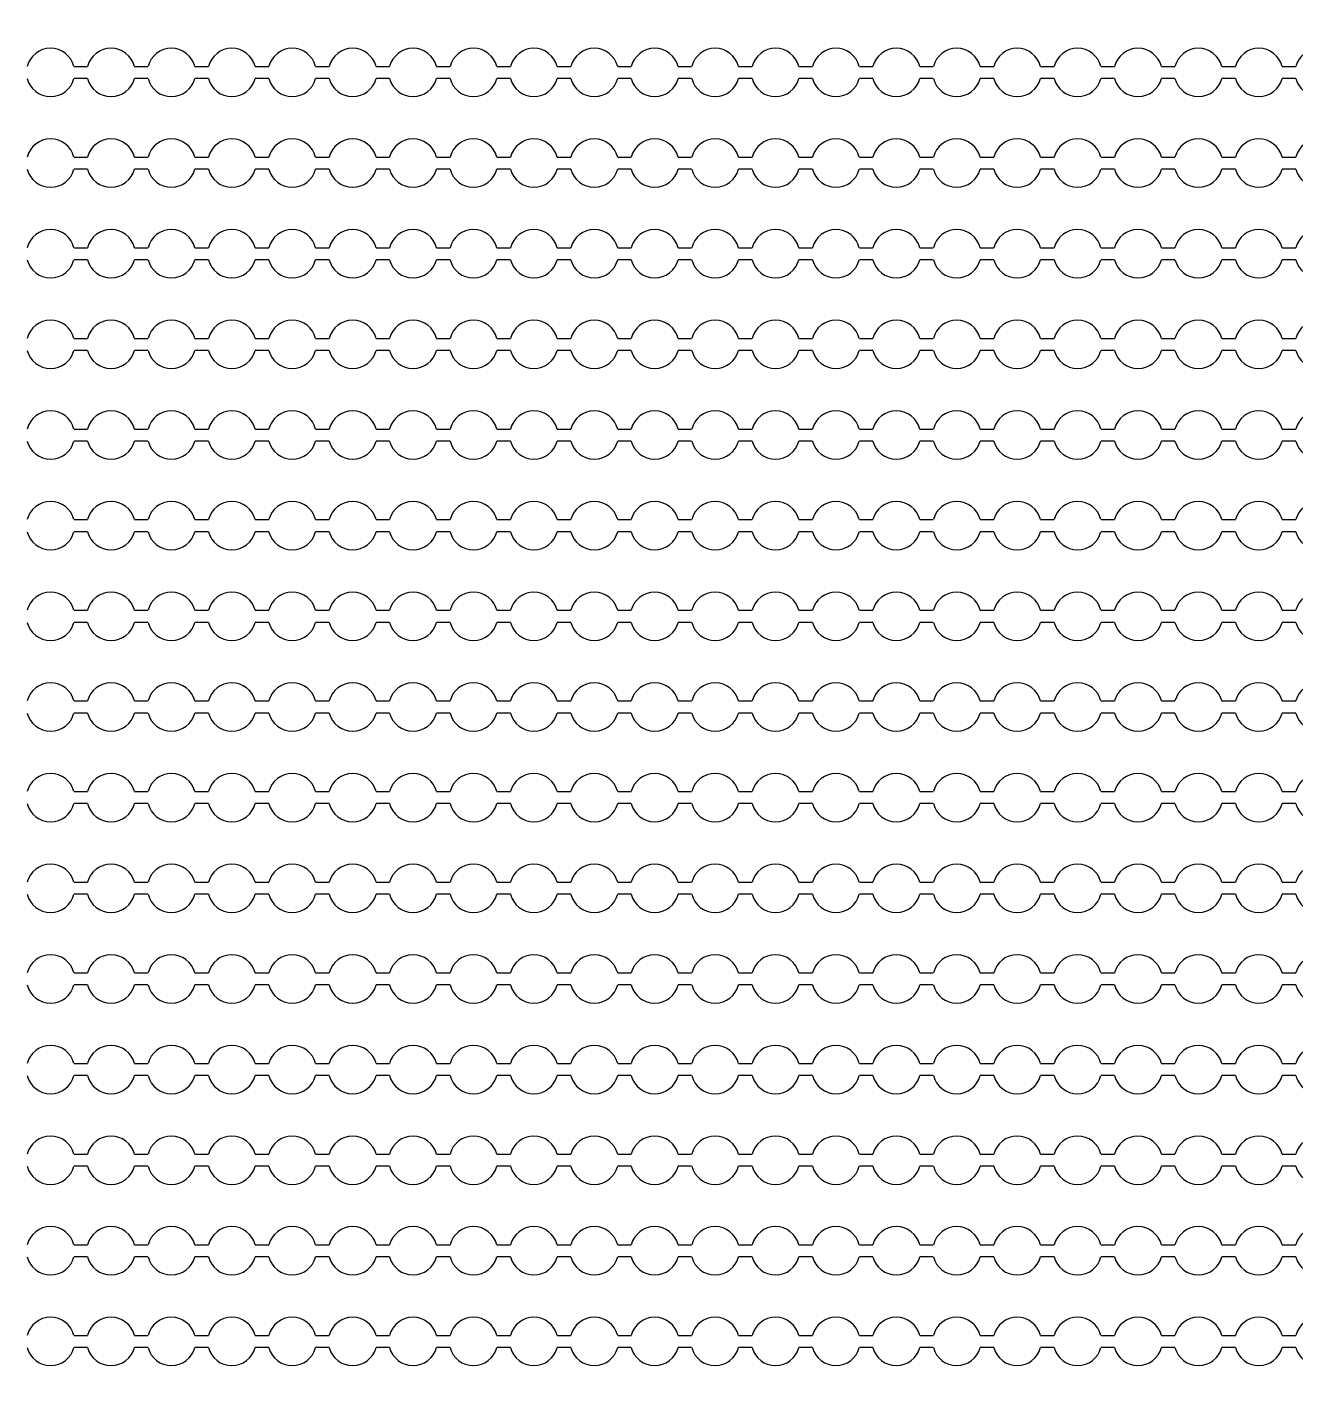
# Model space of a CAD drawing. Extents: x 4056 to 105656, y 4120 to 105720.
# Drawn here: x 30075 to 31125, y 30015 to 31140 of the extents above; entities that cross this region are included whole.
import ezdxf

# ---------------------------------------------------------------- set-up
doc = ezdxf.new("R2010")
doc.units = 13
doc.header["$MEASUREMENT"] = 0
doc.layers.add('Main Layer', color=7, linetype='Continuous', lineweight=0)

msp = doc.modelspace()

# ---------------------------------------------------------------- linework, layer by layer
for p, q in [((30113.9, 31108), (30125.1, 31108)), ((30163.9, 31108), (30175.1, 31108)), ((30213.9, 31108), (30225.1, 31108)), ((30263.9, 31108), (30275.1, 31108)), ((30313.9, 31108), (30325.1, 31108)), ((30363.9, 31108), (30375.1, 31108)), ((30413.9, 31108), (30425.1, 31108)), ((30463.9, 31108), (30475.1, 31108)), ((30513.9, 31108), (30525.1, 31108)), ((30563.9, 31108), (30575.1, 31108)), ((30613.9, 31108), (30625.1, 31108)), ((30663.9, 31108), (30675.1, 31108)), ((30713.9, 31108), (30725.1, 31108)), ((30763.9, 31108), (30775.1, 31108)), ((30813.9, 31108), (30825.1, 31108)), ((30863.9, 31108), (30875.1, 31108)), ((30913.9, 31108), (30925.1, 31108)), ((30963.9, 31108), (30975.1, 31108)), ((31013.9, 31108), (31025.1, 31108)), ((31063.9, 31108), (31075.1, 31108)), ((31113.9, 31108), (31125.1, 31108)), ((30125.1, 31098), (30113.9, 31098)), ((30175.1, 31098), (30163.9, 31098)), ((30225.1, 31098), (30213.9, 31098)), ((30275.1, 31098), (30263.9, 31098)), ((30325.1, 31098), (30313.9, 31098)), ((30375.1, 31098), (30363.9, 31098)), ((30425.1, 31098), (30413.9, 31098)), ((30475.1, 31098), (30463.9, 31098)), ((30525.1, 31098), (30513.9, 31098)), ((30575.1, 31098), (30563.9, 31098)), ((30625.1, 31098), (30613.9, 31098)), ((30675.1, 31098), (30663.9, 31098)), ((30725.1, 31098), (30713.9, 31098)), ((30775.1, 31098), (30763.9, 31098)), ((30825.1, 31098), (30813.9, 31098)), ((30875.1, 31098), (30863.9, 31098)), ((30925.1, 31098), (30913.9, 31098)), ((30975.1, 31098), (30963.9, 31098)), ((31025.1, 31098), (31013.9, 31098)), ((31075.1, 31098), (31063.9, 31098)), ((31125.1, 31098), (31113.9, 31098)), ((30113.9, 31033), (30125.1, 31033)), ((30163.9, 31033), (30175.1, 31033)), ((30213.9, 31033), (30225.1, 31033)), ((30263.9, 31033), (30275.1, 31033)), ((30313.9, 31033), (30325.1, 31033)), ((30363.9, 31033), (30375.1, 31033)), ((30413.9, 31033), (30425.1, 31033)), ((30463.9, 31033), (30475.1, 31033)), ((30513.9, 31033), (30525.1, 31033)), ((30563.9, 31033), (30575.1, 31033)), ((30613.9, 31033), (30625.1, 31033)), ((30663.9, 31033), (30675.1, 31033)), ((30713.9, 31033), (30725.1, 31033)), ((30763.9, 31033), (30775.1, 31033)), ((30813.9, 31033), (30825.1, 31033)), ((30863.9, 31033), (30875.1, 31033)), ((30913.9, 31033), (30925.1, 31033)), ((30963.9, 31033), (30975.1, 31033)), ((31013.9, 31033), (31025.1, 31033)), ((31063.9, 31033), (31075.1, 31033)), ((31113.9, 31033), (31125.1, 31033)), ((30125.1, 31023), (30113.9, 31023)), ((30175.1, 31023), (30163.9, 31023)), ((30225.1, 31023), (30213.9, 31023)), ((30275.1, 31023), (30263.9, 31023)), ((30325.1, 31023), (30313.9, 31023)), ((30375.1, 31023), (30363.9, 31023)), ((30425.1, 31023), (30413.9, 31023)), ((30475.1, 31023), (30463.9, 31023)), ((30525.1, 31023), (30513.9, 31023)), ((30575.1, 31023), (30563.9, 31023)), ((30625.1, 31023), (30613.9, 31023)), ((30675.1, 31023), (30663.9, 31023)), ((30725.1, 31023), (30713.9, 31023)), ((30775.1, 31023), (30763.9, 31023)), ((30825.1, 31023), (30813.9, 31023)), ((30875.1, 31023), (30863.9, 31023)), ((30925.1, 31023), (30913.9, 31023)), ((30975.1, 31023), (30963.9, 31023)), ((31025.1, 31023), (31013.9, 31023)), ((31075.1, 31023), (31063.9, 31023)), ((31125.1, 31023), (31113.9, 31023)), ((30113.9, 30958), (30125.1, 30958)), ((30163.9, 30958), (30175.1, 30958)), ((30213.9, 30958), (30225.1, 30958)), ((30263.9, 30958), (30275.1, 30958)), ((30313.9, 30958), (30325.1, 30958)), ((30363.9, 30958), (30375.1, 30958)), ((30413.9, 30958), (30425.1, 30958)), ((30463.9, 30958), (30475.1, 30958)), ((30513.9, 30958), (30525.1, 30958)), ((30563.9, 30958), (30575.1, 30958)), ((30613.9, 30958), (30625.1, 30958)), ((30663.9, 30958), (30675.1, 30958)), ((30713.9, 30958), (30725.1, 30958)), ((30763.9, 30958), (30775.1, 30958)), ((30813.9, 30958), (30825.1, 30958)), ((30863.9, 30958), (30875.1, 30958)), ((30913.9, 30958), (30925.1, 30958)), ((30963.9, 30958), (30975.1, 30958)), ((31013.9, 30958), (31025.1, 30958)), ((31063.9, 30958), (31075.1, 30958)), ((31113.9, 30958), (31125.1, 30958)), ((30125.1, 30948), (30113.9, 30948)), ((30175.1, 30948), (30163.9, 30948)), ((30225.1, 30948), (30213.9, 30948)), ((30275.1, 30948), (30263.9, 30948)), ((30325.1, 30948), (30313.9, 30948)), ((30375.1, 30948), (30363.9, 30948)), ((30425.1, 30948), (30413.9, 30948)), ((30475.1, 30948), (30463.9, 30948)), ((30525.1, 30948), (30513.9, 30948)), ((30575.1, 30948), (30563.9, 30948)), ((30625.1, 30948), (30613.9, 30948)), ((30675.1, 30948), (30663.9, 30948)), ((30725.1, 30948), (30713.9, 30948)), ((30775.1, 30948), (30763.9, 30948)), ((30825.1, 30948), (30813.9, 30948)), ((30875.1, 30948), (30863.9, 30948)), ((30925.1, 30948), (30913.9, 30948)), ((30975.1, 30948), (30963.9, 30948)), ((31025.1, 30948), (31013.9, 30948)), ((31075.1, 30948), (31063.9, 30948)), ((31125.1, 30948), (31113.9, 30948)), ((30113.9, 30883), (30125.1, 30883)), ((30163.9, 30883), (30175.1, 30883)), ((30213.9, 30883), (30225.1, 30883)), ((30263.9, 30883), (30275.1, 30883)), ((30313.9, 30883), (30325.1, 30883)), ((30363.9, 30883), (30375.1, 30883)), ((30413.9, 30883), (30425.1, 30883)), ((30463.9, 30883), (30475.1, 30883)), ((30513.9, 30883), (30525.1, 30883)), ((30563.9, 30883), (30575.1, 30883)), ((30613.9, 30883), (30625.1, 30883)), ((30663.9, 30883), (30675.1, 30883)), ((30713.9, 30883), (30725.1, 30883)), ((30763.9, 30883), (30775.1, 30883)), ((30813.9, 30883), (30825.1, 30883)), ((30863.9, 30883), (30875.1, 30883)), ((30913.9, 30883), (30925.1, 30883)), ((30963.9, 30883), (30975.1, 30883)), ((31013.9, 30883), (31025.1, 30883)), ((31063.9, 30883), (31075.1, 30883)), ((31113.9, 30883), (31125.1, 30883)), ((30125.1, 30873), (30113.9, 30873)), ((30175.1, 30873), (30163.9, 30873)), ((30225.1, 30873), (30213.9, 30873)), ((30275.1, 30873), (30263.9, 30873)), ((30325.1, 30873), (30313.9, 30873)), ((30375.1, 30873), (30363.9, 30873)), ((30425.1, 30873), (30413.9, 30873)), ((30475.1, 30873), (30463.9, 30873)), ((30525.1, 30873), (30513.9, 30873)), ((30575.1, 30873), (30563.9, 30873)), ((30625.1, 30873), (30613.9, 30873)), ((30675.1, 30873), (30663.9, 30873)), ((30725.1, 30873), (30713.9, 30873)), ((30775.1, 30873), (30763.9, 30873)), ((30825.1, 30873), (30813.9, 30873)), ((30875.1, 30873), (30863.9, 30873)), ((30925.1, 30873), (30913.9, 30873)), ((30975.1, 30873), (30963.9, 30873)), ((31025.1, 30873), (31013.9, 30873)), ((31075.1, 30873), (31063.9, 30873)), ((31125.1, 30873), (31113.9, 30873)), ((30113.9, 30808), (30125.1, 30808)), ((30163.9, 30808), (30175.1, 30808)), ((30213.9, 30808), (30225.1, 30808)), ((30263.9, 30808), (30275.1, 30808)), ((30313.9, 30808), (30325.1, 30808)), ((30363.9, 30808), (30375.1, 30808)), ((30413.9, 30808), (30425.1, 30808)), ((30463.9, 30808), (30475.1, 30808)), ((30513.9, 30808), (30525.1, 30808)), ((30563.9, 30808), (30575.1, 30808)), ((30613.9, 30808), (30625.1, 30808)), ((30663.9, 30808), (30675.1, 30808)), ((30713.9, 30808), (30725.1, 30808)), ((30763.9, 30808), (30775.1, 30808)), ((30813.9, 30808), (30825.1, 30808)), ((30863.9, 30808), (30875.1, 30808)), ((30913.9, 30808), (30925.1, 30808)), ((30963.9, 30808), (30975.1, 30808)), ((31013.9, 30808), (31025.1, 30808)), ((31063.9, 30808), (31075.1, 30808)), ((31113.9, 30808), (31125.1, 30808)), ((30125.1, 30798), (30113.9, 30798)), ((30175.1, 30798), (30163.9, 30798)), ((30225.1, 30798), (30213.9, 30798)), ((30275.1, 30798), (30263.9, 30798)), ((30325.1, 30798), (30313.9, 30798)), ((30375.1, 30798), (30363.9, 30798)), ((30425.1, 30798), (30413.9, 30798)), ((30475.1, 30798), (30463.9, 30798)), ((30525.1, 30798), (30513.9, 30798)), ((30575.1, 30798), (30563.9, 30798)), ((30625.1, 30798), (30613.9, 30798)), ((30675.1, 30798), (30663.9, 30798)), ((30725.1, 30798), (30713.9, 30798)), ((30775.1, 30798), (30763.9, 30798)), ((30825.1, 30798), (30813.9, 30798)), ((30875.1, 30798), (30863.9, 30798)), ((30925.1, 30798), (30913.9, 30798)), ((30975.1, 30798), (30963.9, 30798)), ((31025.1, 30798), (31013.9, 30798)), ((31075.1, 30798), (31063.9, 30798)), ((31125.1, 30798), (31113.9, 30798)), ((30113.9, 30733), (30125.1, 30733)), ((30163.9, 30733), (30175.1, 30733)), ((30213.9, 30733), (30225.1, 30733)), ((30263.9, 30733), (30275.1, 30733)), ((30313.9, 30733), (30325.1, 30733)), ((30363.9, 30733), (30375.1, 30733)), ((30413.9, 30733), (30425.1, 30733)), ((30463.9, 30733), (30475.1, 30733)), ((30513.9, 30733), (30525.1, 30733)), ((30563.9, 30733), (30575.1, 30733)), ((30613.9, 30733), (30625.1, 30733)), ((30663.9, 30733), (30675.1, 30733)), ((30713.9, 30733), (30725.1, 30733)), ((30763.9, 30733), (30775.1, 30733)), ((30813.9, 30733), (30825.1, 30733)), ((30863.9, 30733), (30875.1, 30733)), ((30913.9, 30733), (30925.1, 30733)), ((30963.9, 30733), (30975.1, 30733)), ((31013.9, 30733), (31025.1, 30733)), ((31063.9, 30733), (31075.1, 30733)), ((31113.9, 30733), (31125.1, 30733)), ((30125.1, 30723), (30113.9, 30723)), ((30175.1, 30723), (30163.9, 30723)), ((30225.1, 30723), (30213.9, 30723)), ((30275.1, 30723), (30263.9, 30723)), ((30325.1, 30723), (30313.9, 30723)), ((30375.1, 30723), (30363.9, 30723)), ((30425.1, 30723), (30413.9, 30723)), ((30475.1, 30723), (30463.9, 30723)), ((30525.1, 30723), (30513.9, 30723)), ((30575.1, 30723), (30563.9, 30723)), ((30625.1, 30723), (30613.9, 30723)), ((30675.1, 30723), (30663.9, 30723)), ((30725.1, 30723), (30713.9, 30723)), ((30775.1, 30723), (30763.9, 30723)), ((30825.1, 30723), (30813.9, 30723)), ((30875.1, 30723), (30863.9, 30723)), ((30925.1, 30723), (30913.9, 30723)), ((30975.1, 30723), (30963.9, 30723)), ((31025.1, 30723), (31013.9, 30723)), ((31075.1, 30723), (31063.9, 30723)), ((31125.1, 30723), (31113.9, 30723)), ((30113.9, 30658), (30125.1, 30658)), ((30163.9, 30658), (30175.1, 30658)), ((30213.9, 30658), (30225.1, 30658)), ((30263.9, 30658), (30275.1, 30658)), ((30313.9, 30658), (30325.1, 30658)), ((30363.9, 30658), (30375.1, 30658)), ((30413.9, 30658), (30425.1, 30658)), ((30463.9, 30658), (30475.1, 30658)), ((30513.9, 30658), (30525.1, 30658)), ((30563.9, 30658), (30575.1, 30658)), ((30613.9, 30658), (30625.1, 30658)), ((30663.9, 30658), (30675.1, 30658)), ((30713.9, 30658), (30725.1, 30658)), ((30763.9, 30658), (30775.1, 30658)), ((30813.9, 30658), (30825.1, 30658)), ((30863.9, 30658), (30875.1, 30658)), ((30913.9, 30658), (30925.1, 30658)), ((30963.9, 30658), (30975.1, 30658)), ((31013.9, 30658), (31025.1, 30658)), ((31063.9, 30658), (31075.1, 30658)), ((31113.9, 30658), (31125.1, 30658)), ((30125.1, 30648), (30113.9, 30648)), ((30175.1, 30648), (30163.9, 30648)), ((30225.1, 30648), (30213.9, 30648)), ((30275.1, 30648), (30263.9, 30648)), ((30325.1, 30648), (30313.9, 30648)), ((30375.1, 30648), (30363.9, 30648)), ((30425.1, 30648), (30413.9, 30648)), ((30475.1, 30648), (30463.9, 30648)), ((30525.1, 30648), (30513.9, 30648)), ((30575.1, 30648), (30563.9, 30648)), ((30625.1, 30648), (30613.9, 30648)), ((30675.1, 30648), (30663.9, 30648)), ((30725.1, 30648), (30713.9, 30648)), ((30775.1, 30648), (30763.9, 30648)), ((30825.1, 30648), (30813.9, 30648)), ((30875.1, 30648), (30863.9, 30648)), ((30925.1, 30648), (30913.9, 30648)), ((30975.1, 30648), (30963.9, 30648)), ((31025.1, 30648), (31013.9, 30648)), ((31075.1, 30648), (31063.9, 30648)), ((31125.1, 30648), (31113.9, 30648)), ((30113.9, 30583), (30125.1, 30583)), ((30163.9, 30583), (30175.1, 30583)), ((30213.9, 30583), (30225.1, 30583)), ((30263.9, 30583), (30275.1, 30583)), ((30313.9, 30583), (30325.1, 30583)), ((30363.9, 30583), (30375.1, 30583)), ((30413.9, 30583), (30425.1, 30583)), ((30463.9, 30583), (30475.1, 30583)), ((30513.9, 30583), (30525.1, 30583)), ((30563.9, 30583), (30575.1, 30583)), ((30613.9, 30583), (30625.1, 30583)), ((30663.9, 30583), (30675.1, 30583)), ((30713.9, 30583), (30725.1, 30583)), ((30763.9, 30583), (30775.1, 30583)), ((30813.9, 30583), (30825.1, 30583)), ((30863.9, 30583), (30875.1, 30583)), ((30913.9, 30583), (30925.1, 30583)), ((30963.9, 30583), (30975.1, 30583)), ((31013.9, 30583), (31025.1, 30583)), ((31063.9, 30583), (31075.1, 30583)), ((31113.9, 30583), (31125.1, 30583)), ((30125.1, 30573), (30113.9, 30573)), ((30175.1, 30573), (30163.9, 30573)), ((30225.1, 30573), (30213.9, 30573)), ((30275.1, 30573), (30263.9, 30573)), ((30325.1, 30573), (30313.9, 30573)), ((30375.1, 30573), (30363.9, 30573)), ((30425.1, 30573), (30413.9, 30573)), ((30475.1, 30573), (30463.9, 30573)), ((30525.1, 30573), (30513.9, 30573)), ((30575.1, 30573), (30563.9, 30573)), ((30625.1, 30573), (30613.9, 30573)), ((30675.1, 30573), (30663.9, 30573)), ((30725.1, 30573), (30713.9, 30573)), ((30775.1, 30573), (30763.9, 30573)), ((30825.1, 30573), (30813.9, 30573)), ((30875.1, 30573), (30863.9, 30573)), ((30925.1, 30573), (30913.9, 30573)), ((30975.1, 30573), (30963.9, 30573)), ((31025.1, 30573), (31013.9, 30573)), ((31075.1, 30573), (31063.9, 30573)), ((31125.1, 30573), (31113.9, 30573)), ((30113.9, 30508), (30125.1, 30508)), ((30163.9, 30508), (30175.1, 30508)), ((30213.9, 30508), (30225.1, 30508)), ((30263.9, 30508), (30275.1, 30508)), ((30313.9, 30508), (30325.1, 30508)), ((30363.9, 30508), (30375.1, 30508)), ((30413.9, 30508), (30425.1, 30508)), ((30463.9, 30508), (30475.1, 30508)), ((30513.9, 30508), (30525.1, 30508)), ((30563.9, 30508), (30575.1, 30508)), ((30613.9, 30508), (30625.1, 30508)), ((30663.9, 30508), (30675.1, 30508)), ((30713.9, 30508), (30725.1, 30508)), ((30763.9, 30508), (30775.1, 30508)), ((30813.9, 30508), (30825.1, 30508)), ((30863.9, 30508), (30875.1, 30508)), ((30913.9, 30508), (30925.1, 30508)), ((30963.9, 30508), (30975.1, 30508)), ((31013.9, 30508), (31025.1, 30508)), ((31063.9, 30508), (31075.1, 30508)), ((31113.9, 30508), (31125.1, 30508)), ((30125.1, 30498), (30113.9, 30498)), ((30175.1, 30498), (30163.9, 30498)), ((30225.1, 30498), (30213.9, 30498)), ((30275.1, 30498), (30263.9, 30498)), ((30325.1, 30498), (30313.9, 30498)), ((30375.1, 30498), (30363.9, 30498)), ((30425.1, 30498), (30413.9, 30498)), ((30475.1, 30498), (30463.9, 30498)), ((30525.1, 30498), (30513.9, 30498)), ((30575.1, 30498), (30563.9, 30498)), ((30625.1, 30498), (30613.9, 30498)), ((30675.1, 30498), (30663.9, 30498)), ((30725.1, 30498), (30713.9, 30498)), ((30775.1, 30498), (30763.9, 30498)), ((30825.1, 30498), (30813.9, 30498)), ((30875.1, 30498), (30863.9, 30498)), ((30925.1, 30498), (30913.9, 30498)), ((30975.1, 30498), (30963.9, 30498)), ((31025.1, 30498), (31013.9, 30498)), ((31075.1, 30498), (31063.9, 30498)), ((31125.1, 30498), (31113.9, 30498)), ((30113.9, 30433), (30125.1, 30433)), ((30163.9, 30433), (30175.1, 30433)), ((30213.9, 30433), (30225.1, 30433)), ((30263.9, 30433), (30275.1, 30433)), ((30313.9, 30433), (30325.1, 30433)), ((30363.9, 30433), (30375.1, 30433)), ((30413.9, 30433), (30425.1, 30433)), ((30463.9, 30433), (30475.1, 30433)), ((30513.9, 30433), (30525.1, 30433)), ((30563.9, 30433), (30575.1, 30433)), ((30613.9, 30433), (30625.1, 30433)), ((30663.9, 30433), (30675.1, 30433)), ((30713.9, 30433), (30725.1, 30433)), ((30763.9, 30433), (30775.1, 30433)), ((30813.9, 30433), (30825.1, 30433)), ((30863.9, 30433), (30875.1, 30433)), ((30913.9, 30433), (30925.1, 30433)), ((30963.9, 30433), (30975.1, 30433)), ((31013.9, 30433), (31025.1, 30433)), ((31063.9, 30433), (31075.1, 30433)), ((31113.9, 30433), (31125.1, 30433)), ((30125.1, 30423), (30113.9, 30423)), ((30175.1, 30423), (30163.9, 30423)), ((30225.1, 30423), (30213.9, 30423)), ((30275.1, 30423), (30263.9, 30423)), ((30325.1, 30423), (30313.9, 30423)), ((30375.1, 30423), (30363.9, 30423)), ((30425.1, 30423), (30413.9, 30423)), ((30475.1, 30423), (30463.9, 30423)), ((30525.1, 30423), (30513.9, 30423)), ((30575.1, 30423), (30563.9, 30423)), ((30625.1, 30423), (30613.9, 30423)), ((30675.1, 30423), (30663.9, 30423)), ((30725.1, 30423), (30713.9, 30423)), ((30775.1, 30423), (30763.9, 30423)), ((30825.1, 30423), (30813.9, 30423)), ((30875.1, 30423), (30863.9, 30423)), ((30925.1, 30423), (30913.9, 30423)), ((30975.1, 30423), (30963.9, 30423)), ((31025.1, 30423), (31013.9, 30423)), ((31075.1, 30423), (31063.9, 30423)), ((31125.1, 30423), (31113.9, 30423)), ((30113.9, 30358), (30125.1, 30358)), ((30163.9, 30358), (30175.1, 30358)), ((30213.9, 30358), (30225.1, 30358)), ((30263.9, 30358), (30275.1, 30358)), ((30313.9, 30358), (30325.1, 30358)), ((30363.9, 30358), (30375.1, 30358)), ((30413.9, 30358), (30425.1, 30358)), ((30463.9, 30358), (30475.1, 30358)), ((30513.9, 30358), (30525.1, 30358)), ((30563.9, 30358), (30575.1, 30358)), ((30613.9, 30358), (30625.1, 30358)), ((30663.9, 30358), (30675.1, 30358)), ((30713.9, 30358), (30725.1, 30358)), ((30763.9, 30358), (30775.1, 30358)), ((30813.9, 30358), (30825.1, 30358)), ((30863.9, 30358), (30875.1, 30358)), ((30913.9, 30358), (30925.1, 30358)), ((30963.9, 30358), (30975.1, 30358)), ((31013.9, 30358), (31025.1, 30358)), ((31063.9, 30358), (31075.1, 30358)), ((31113.9, 30358), (31125.1, 30358)), ((30125.1, 30348), (30113.9, 30348)), ((30175.1, 30348), (30163.9, 30348)), ((30225.1, 30348), (30213.9, 30348)), ((30275.1, 30348), (30263.9, 30348)), ((30325.1, 30348), (30313.9, 30348)), ((30375.1, 30348), (30363.9, 30348)), ((30425.1, 30348), (30413.9, 30348)), ((30475.1, 30348), (30463.9, 30348)), ((30525.1, 30348), (30513.9, 30348)), ((30575.1, 30348), (30563.9, 30348)), ((30625.1, 30348), (30613.9, 30348)), ((30675.1, 30348), (30663.9, 30348)), ((30725.1, 30348), (30713.9, 30348)), ((30775.1, 30348), (30763.9, 30348)), ((30825.1, 30348), (30813.9, 30348)), ((30875.1, 30348), (30863.9, 30348)), ((30925.1, 30348), (30913.9, 30348)), ((30975.1, 30348), (30963.9, 30348)), ((31025.1, 30348), (31013.9, 30348)), ((31075.1, 30348), (31063.9, 30348)), ((31125.1, 30348), (31113.9, 30348)), ((30113.9, 30283), (30125.1, 30283)), ((30163.9, 30283), (30175.1, 30283)), ((30213.9, 30283), (30225.1, 30283)), ((30263.9, 30283), (30275.1, 30283)), ((30313.9, 30283), (30325.1, 30283)), ((30363.9, 30283), (30375.1, 30283)), ((30413.9, 30283), (30425.1, 30283)), ((30463.9, 30283), (30475.1, 30283)), ((30513.9, 30283), (30525.1, 30283)), ((30563.9, 30283), (30575.1, 30283)), ((30613.9, 30283), (30625.1, 30283)), ((30663.9, 30283), (30675.1, 30283)), ((30713.9, 30283), (30725.1, 30283)), ((30763.9, 30283), (30775.1, 30283)), ((30813.9, 30283), (30825.1, 30283)), ((30863.9, 30283), (30875.1, 30283)), ((30913.9, 30283), (30925.1, 30283)), ((30963.9, 30283), (30975.1, 30283)), ((31013.9, 30283), (31025.1, 30283)), ((31063.9, 30283), (31075.1, 30283)), ((31113.9, 30283), (31125.1, 30283)), ((30125.1, 30273), (30113.9, 30273)), ((30175.1, 30273), (30163.9, 30273)), ((30225.1, 30273), (30213.9, 30273)), ((30275.1, 30273), (30263.9, 30273)), ((30325.1, 30273), (30313.9, 30273)), ((30375.1, 30273), (30363.9, 30273)), ((30425.1, 30273), (30413.9, 30273)), ((30475.1, 30273), (30463.9, 30273)), ((30525.1, 30273), (30513.9, 30273)), ((30575.1, 30273), (30563.9, 30273)), ((30625.1, 30273), (30613.9, 30273)), ((30675.1, 30273), (30663.9, 30273)), ((30725.1, 30273), (30713.9, 30273)), ((30775.1, 30273), (30763.9, 30273)), ((30825.1, 30273), (30813.9, 30273)), ((30875.1, 30273), (30863.9, 30273)), ((30925.1, 30273), (30913.9, 30273)), ((30975.1, 30273), (30963.9, 30273)), ((31025.1, 30273), (31013.9, 30273)), ((31075.1, 30273), (31063.9, 30273)), ((31125.1, 30273), (31113.9, 30273)), ((30113.9, 30208), (30125.1, 30208)), ((30163.9, 30208), (30175.1, 30208)), ((30213.9, 30208), (30225.1, 30208)), ((30263.9, 30208), (30275.1, 30208)), ((30313.9, 30208), (30325.1, 30208)), ((30363.9, 30208), (30375.1, 30208)), ((30413.9, 30208), (30425.1, 30208)), ((30463.9, 30208), (30475.1, 30208)), ((30513.9, 30208), (30525.1, 30208)), ((30563.9, 30208), (30575.1, 30208)), ((30613.9, 30208), (30625.1, 30208)), ((30663.9, 30208), (30675.1, 30208)), ((30713.9, 30208), (30725.1, 30208)), ((30763.9, 30208), (30775.1, 30208)), ((30813.9, 30208), (30825.1, 30208)), ((30863.9, 30208), (30875.1, 30208)), ((30913.9, 30208), (30925.1, 30208)), ((30963.9, 30208), (30975.1, 30208)), ((31013.9, 30208), (31025.1, 30208)), ((31063.9, 30208), (31075.1, 30208)), ((31113.9, 30208), (31125.1, 30208)), ((30125.1, 30198), (30113.9, 30198)), ((30175.1, 30198), (30163.9, 30198)), ((30225.1, 30198), (30213.9, 30198)), ((30275.1, 30198), (30263.9, 30198)), ((30325.1, 30198), (30313.9, 30198)), ((30375.1, 30198), (30363.9, 30198)), ((30425.1, 30198), (30413.9, 30198)), ((30475.1, 30198), (30463.9, 30198)), ((30525.1, 30198), (30513.9, 30198)), ((30575.1, 30198), (30563.9, 30198)), ((30625.1, 30198), (30613.9, 30198)), ((30675.1, 30198), (30663.9, 30198)), ((30725.1, 30198), (30713.9, 30198)), ((30775.1, 30198), (30763.9, 30198)), ((30825.1, 30198), (30813.9, 30198)), ((30875.1, 30198), (30863.9, 30198)), ((30925.1, 30198), (30913.9, 30198)), ((30975.1, 30198), (30963.9, 30198)), ((31025.1, 30198), (31013.9, 30198)), ((31075.1, 30198), (31063.9, 30198)), ((31125.1, 30198), (31113.9, 30198)), ((30113.9, 30133), (30125.1, 30133)), ((30163.9, 30133), (30175.1, 30133)), ((30213.9, 30133), (30225.1, 30133)), ((30263.9, 30133), (30275.1, 30133)), ((30313.9, 30133), (30325.1, 30133)), ((30363.9, 30133), (30375.1, 30133)), ((30413.9, 30133), (30425.1, 30133)), ((30463.9, 30133), (30475.1, 30133)), ((30513.9, 30133), (30525.1, 30133)), ((30563.9, 30133), (30575.1, 30133)), ((30613.9, 30133), (30625.1, 30133)), ((30663.9, 30133), (30675.1, 30133)), ((30713.9, 30133), (30725.1, 30133)), ((30763.9, 30133), (30775.1, 30133)), ((30813.9, 30133), (30825.1, 30133)), ((30863.9, 30133), (30875.1, 30133)), ((30913.9, 30133), (30925.1, 30133)), ((30963.9, 30133), (30975.1, 30133)), ((31013.9, 30133), (31025.1, 30133)), ((31063.9, 30133), (31075.1, 30133)), ((31113.9, 30133), (31125.1, 30133)), ((30125.1, 30123), (30113.9, 30123)), ((30175.1, 30123), (30163.9, 30123)), ((30225.1, 30123), (30213.9, 30123)), ((30275.1, 30123), (30263.9, 30123)), ((30325.1, 30123), (30313.9, 30123)), ((30375.1, 30123), (30363.9, 30123)), ((30425.1, 30123), (30413.9, 30123)), ((30475.1, 30123), (30463.9, 30123)), ((30525.1, 30123), (30513.9, 30123)), ((30575.1, 30123), (30563.9, 30123)), ((30625.1, 30123), (30613.9, 30123)), ((30675.1, 30123), (30663.9, 30123)), ((30725.1, 30123), (30713.9, 30123)), ((30775.1, 30123), (30763.9, 30123)), ((30825.1, 30123), (30813.9, 30123)), ((30875.1, 30123), (30863.9, 30123)), ((30925.1, 30123), (30913.9, 30123)), ((30975.1, 30123), (30963.9, 30123)), ((31025.1, 30123), (31013.9, 30123)), ((31075.1, 30123), (31063.9, 30123)), ((31125.1, 30123), (31113.9, 30123)), ((30113.9, 30058), (30125.1, 30058)), ((30163.9, 30058), (30175.1, 30058)), ((30213.9, 30058), (30225.1, 30058)), ((30263.9, 30058), (30275.1, 30058)), ((30313.9, 30058), (30325.1, 30058)), ((30363.9, 30058), (30375.1, 30058)), ((30413.9, 30058), (30425.1, 30058)), ((30463.9, 30058), (30475.1, 30058)), ((30513.9, 30058), (30525.1, 30058)), ((30563.9, 30058), (30575.1, 30058)), ((30613.9, 30058), (30625.1, 30058)), ((30663.9, 30058), (30675.1, 30058)), ((30713.9, 30058), (30725.1, 30058)), ((30763.9, 30058), (30775.1, 30058)), ((30813.9, 30058), (30825.1, 30058)), ((30863.9, 30058), (30875.1, 30058)), ((30913.9, 30058), (30925.1, 30058)), ((30963.9, 30058), (30975.1, 30058)), ((31013.9, 30058), (31025.1, 30058)), ((31063.9, 30058), (31075.1, 30058)), ((31113.9, 30058), (31125.1, 30058)), ((30125.1, 30048), (30113.9, 30048)), ((30175.1, 30048), (30163.9, 30048)), ((30225.1, 30048), (30213.9, 30048)), ((30275.1, 30048), (30263.9, 30048)), ((30325.1, 30048), (30313.9, 30048)), ((30375.1, 30048), (30363.9, 30048)), ((30425.1, 30048), (30413.9, 30048)), ((30475.1, 30048), (30463.9, 30048)), ((30525.1, 30048), (30513.9, 30048)), ((30575.1, 30048), (30563.9, 30048)), ((30625.1, 30048), (30613.9, 30048)), ((30675.1, 30048), (30663.9, 30048)), ((30725.1, 30048), (30713.9, 30048)), ((30775.1, 30048), (30763.9, 30048)), ((30825.1, 30048), (30813.9, 30048)), ((30875.1, 30048), (30863.9, 30048)), ((30925.1, 30048), (30913.9, 30048)), ((30975.1, 30048), (30963.9, 30048)), ((31025.1, 30048), (31013.9, 30048)), ((31075.1, 30048), (31063.9, 30048)), ((31125.1, 30048), (31113.9, 30048))]:
    msp.add_line(p, q)
for centre, start, end in [((30094.5, 31103), 14.4775, 165.5225), ((30144.5, 31103), 14.4775, 165.5225), ((30194.5, 31103), 14.4775, 165.5225), ((30244.5, 31103), 14.4775, 165.5225), ((30294.5, 31103), 14.4775, 165.5225), ((30344.5, 31103), 14.4775, 165.5225), ((30394.5, 31103), 14.4775, 165.5225), ((30444.5, 31103), 14.4775, 165.5225), ((30494.5, 31103), 14.4775, 165.5225), ((30544.5, 31103), 14.4775, 165.5225), ((30594.5, 31103), 14.4775, 165.5225), ((30644.5, 31103), 14.4775, 165.5225), ((30694.5, 31103), 14.4775, 165.5225), ((30744.5, 31103), 14.4775, 165.5225), ((30794.5, 31103), 14.4775, 165.5225), ((30844.5, 31103), 14.4775, 165.5225), ((30894.5, 31103), 14.4775, 165.5225), ((30944.5, 31103), 14.4775, 165.5225), ((30994.5, 31103), 14.4775, 165.5225), ((31044.5, 31103), 14.4775, 165.5225), ((31094.5, 31103), 14.4775, 165.5225), ((31144.5, 31103), 14.4775, 165.5225), ((30094.5, 31103), 194.4775, 345.5225), ((30144.5, 31103), 194.4775, 345.5225), ((30194.5, 31103), 194.4775, 345.5225), ((30244.5, 31103), 194.4775, 345.5225), ((30294.5, 31103), 194.4775, 345.5225), ((30344.5, 31103), 194.4775, 345.5225), ((30394.5, 31103), 194.4775, 345.5225), ((30444.5, 31103), 194.4775, 345.5225), ((30494.5, 31103), 194.4775, 345.5225), ((30544.5, 31103), 194.4775, 345.5225), ((30594.5, 31103), 194.4775, 345.5225), ((30644.5, 31103), 194.4775, 345.5225), ((30694.5, 31103), 194.4775, 345.5225), ((30744.5, 31103), 194.4775, 345.5225), ((30794.5, 31103), 194.4775, 345.5225), ((30844.5, 31103), 194.4775, 345.5225), ((30894.5, 31103), 194.4775, 345.5225), ((30944.5, 31103), 194.4775, 345.5225), ((30994.5, 31103), 194.4775, 345.5225), ((31044.5, 31103), 194.4775, 345.5225), ((31094.5, 31103), 194.4775, 345.5225), ((31144.5, 31103), 194.4775, 345.5225), ((30094.5, 31028), 14.4775, 165.5225), ((30144.5, 31028), 14.4775, 165.5225), ((30194.5, 31028), 14.4775, 165.5225), ((30244.5, 31028), 14.4775, 165.5225), ((30294.5, 31028), 14.4775, 165.5225), ((30344.5, 31028), 14.4775, 165.5225), ((30394.5, 31028), 14.4775, 165.5225), ((30444.5, 31028), 14.4775, 165.5225), ((30494.5, 31028), 14.4775, 165.5225), ((30544.5, 31028), 14.4775, 165.5225), ((30594.5, 31028), 14.4775, 165.5225), ((30644.5, 31028), 14.4775, 165.5225), ((30694.5, 31028), 14.4775, 165.5225), ((30744.5, 31028), 14.4775, 165.5225), ((30794.5, 31028), 14.4775, 165.5225), ((30844.5, 31028), 14.4775, 165.5225), ((30894.5, 31028), 14.4775, 165.5225), ((30944.5, 31028), 14.4775, 165.5225), ((30994.5, 31028), 14.4775, 165.5225), ((31044.5, 31028), 14.4775, 165.5225), ((31094.5, 31028), 14.4775, 165.5225), ((31144.5, 31028), 14.4775, 165.5225), ((30094.5, 31028), 194.4775, 345.5225), ((30144.5, 31028), 194.4775, 345.5225), ((30194.5, 31028), 194.4775, 345.5225), ((30244.5, 31028), 194.4775, 345.5225), ((30294.5, 31028), 194.4775, 345.5225), ((30344.5, 31028), 194.4775, 345.5225), ((30394.5, 31028), 194.4775, 345.5225), ((30444.5, 31028), 194.4775, 345.5225), ((30494.5, 31028), 194.4775, 345.5225), ((30544.5, 31028), 194.4775, 345.5225), ((30594.5, 31028), 194.4775, 345.5225), ((30644.5, 31028), 194.4775, 345.5225), ((30694.5, 31028), 194.4775, 345.5225), ((30744.5, 31028), 194.4775, 345.5225), ((30794.5, 31028), 194.4775, 345.5225), ((30844.5, 31028), 194.4775, 345.5225), ((30894.5, 31028), 194.4775, 345.5225), ((30944.5, 31028), 194.4775, 345.5225), ((30994.5, 31028), 194.4775, 345.5225), ((31044.5, 31028), 194.4775, 345.5225), ((31094.5, 31028), 194.4775, 345.5225), ((31144.5, 31028), 194.4775, 345.5225), ((30094.5, 30953), 14.4775, 165.5225), ((30144.5, 30953), 14.4775, 165.5225), ((30194.5, 30953), 14.4775, 165.5225), ((30244.5, 30953), 14.4775, 165.5225), ((30294.5, 30953), 14.4775, 165.5225), ((30344.5, 30953), 14.4775, 165.5225), ((30394.5, 30953), 14.4775, 165.5225), ((30444.5, 30953), 14.4775, 165.5225), ((30494.5, 30953), 14.4775, 165.5225), ((30544.5, 30953), 14.4775, 165.5225), ((30594.5, 30953), 14.4775, 165.5225), ((30644.5, 30953), 14.4775, 165.5225), ((30694.5, 30953), 14.4775, 165.5225), ((30744.5, 30953), 14.4775, 165.5225), ((30794.5, 30953), 14.4775, 165.5225), ((30844.5, 30953), 14.4775, 165.5225), ((30894.5, 30953), 14.4775, 165.5225), ((30944.5, 30953), 14.4775, 165.5225), ((30994.5, 30953), 14.4775, 165.5225), ((31044.5, 30953), 14.4775, 165.5225), ((31094.5, 30953), 14.4775, 165.5225), ((31144.5, 30953), 14.4775, 165.5225), ((30094.5, 30953), 194.4775, 345.5225), ((30144.5, 30953), 194.4775, 345.5225), ((30194.5, 30953), 194.4775, 345.5225), ((30244.5, 30953), 194.4775, 345.5225), ((30294.5, 30953), 194.4775, 345.5225), ((30344.5, 30953), 194.4775, 345.5225), ((30394.5, 30953), 194.4775, 345.5225), ((30444.5, 30953), 194.4775, 345.5225), ((30494.5, 30953), 194.4775, 345.5225), ((30544.5, 30953), 194.4775, 345.5225), ((30594.5, 30953), 194.4775, 345.5225), ((30644.5, 30953), 194.4775, 345.5225), ((30694.5, 30953), 194.4775, 345.5225), ((30744.5, 30953), 194.4775, 345.5225), ((30794.5, 30953), 194.4775, 345.5225), ((30844.5, 30953), 194.4775, 345.5225), ((30894.5, 30953), 194.4775, 345.5225), ((30944.5, 30953), 194.4775, 345.5225), ((30994.5, 30953), 194.4775, 345.5225), ((31044.5, 30953), 194.4775, 345.5225), ((31094.5, 30953), 194.4775, 345.5225), ((31144.5, 30953), 194.4775, 345.5225), ((30094.5, 30878), 14.4775, 165.5225), ((30144.5, 30878), 14.4775, 165.5225), ((30194.5, 30878), 14.4775, 165.5225), ((30244.5, 30878), 14.4775, 165.5225), ((30294.5, 30878), 14.4775, 165.5225), ((30344.5, 30878), 14.4775, 165.5225), ((30394.5, 30878), 14.4775, 165.5225), ((30444.5, 30878), 14.4775, 165.5225), ((30494.5, 30878), 14.4775, 165.5225), ((30544.5, 30878), 14.4775, 165.5225), ((30594.5, 30878), 14.4775, 165.5225), ((30644.5, 30878), 14.4775, 165.5225), ((30694.5, 30878), 14.4775, 165.5225), ((30744.5, 30878), 14.4775, 165.5225), ((30794.5, 30878), 14.4775, 165.5225), ((30844.5, 30878), 14.4775, 165.5225), ((30894.5, 30878), 14.4775, 165.5225), ((30944.5, 30878), 14.4775, 165.5225), ((30994.5, 30878), 14.4775, 165.5225), ((31044.5, 30878), 14.4775, 165.5225), ((31094.5, 30878), 14.4775, 165.5225), ((31144.5, 30878), 14.4775, 165.5225), ((30094.5, 30878), 194.4775, 345.5225), ((30144.5, 30878), 194.4775, 345.5225), ((30194.5, 30878), 194.4775, 345.5225), ((30244.5, 30878), 194.4775, 345.5225), ((30294.5, 30878), 194.4775, 345.5225), ((30344.5, 30878), 194.4775, 345.5225), ((30394.5, 30878), 194.4775, 345.5225), ((30444.5, 30878), 194.4775, 345.5225), ((30494.5, 30878), 194.4775, 345.5225), ((30544.5, 30878), 194.4775, 345.5225), ((30594.5, 30878), 194.4775, 345.5225), ((30644.5, 30878), 194.4775, 345.5225), ((30694.5, 30878), 194.4775, 345.5225), ((30744.5, 30878), 194.4775, 345.5225), ((30794.5, 30878), 194.4775, 345.5225), ((30844.5, 30878), 194.4775, 345.5225), ((30894.5, 30878), 194.4775, 345.5225), ((30944.5, 30878), 194.4775, 345.5225), ((30994.5, 30878), 194.4775, 345.5225), ((31044.5, 30878), 194.4775, 345.5225), ((31094.5, 30878), 194.4775, 345.5225), ((31144.5, 30878), 194.4775, 345.5225), ((30094.5, 30803), 14.4775, 165.5225), ((30144.5, 30803), 14.4775, 165.5225), ((30194.5, 30803), 14.4775, 165.5225), ((30244.5, 30803), 14.4775, 165.5225), ((30294.5, 30803), 14.4775, 165.5225), ((30344.5, 30803), 14.4775, 165.5225), ((30394.5, 30803), 14.4775, 165.5225), ((30444.5, 30803), 14.4775, 165.5225), ((30494.5, 30803), 14.4775, 165.5225), ((30544.5, 30803), 14.4775, 165.5225), ((30594.5, 30803), 14.4775, 165.5225), ((30644.5, 30803), 14.4775, 165.5225), ((30694.5, 30803), 14.4775, 165.5225), ((30744.5, 30803), 14.4775, 165.5225), ((30794.5, 30803), 14.4775, 165.5225), ((30844.5, 30803), 14.4775, 165.5225), ((30894.5, 30803), 14.4775, 165.5225), ((30944.5, 30803), 14.4775, 165.5225), ((30994.5, 30803), 14.4775, 165.5225), ((31044.5, 30803), 14.4775, 165.5225), ((31094.5, 30803), 14.4775, 165.5225), ((31144.5, 30803), 14.4775, 165.5225), ((30094.5, 30803), 194.4775, 345.5225), ((30144.5, 30803), 194.4775, 345.5225), ((30194.5, 30803), 194.4775, 345.5225), ((30244.5, 30803), 194.4775, 345.5225), ((30294.5, 30803), 194.4775, 345.5225), ((30344.5, 30803), 194.4775, 345.5225), ((30394.5, 30803), 194.4775, 345.5225), ((30444.5, 30803), 194.4775, 345.5225), ((30494.5, 30803), 194.4775, 345.5225), ((30544.5, 30803), 194.4775, 345.5225), ((30594.5, 30803), 194.4775, 345.5225), ((30644.5, 30803), 194.4775, 345.5225), ((30694.5, 30803), 194.4775, 345.5225), ((30744.5, 30803), 194.4775, 345.5225), ((30794.5, 30803), 194.4775, 345.5225), ((30844.5, 30803), 194.4775, 345.5225), ((30894.5, 30803), 194.4775, 345.5225), ((30944.5, 30803), 194.4775, 345.5225), ((30994.5, 30803), 194.4775, 345.5225), ((31044.5, 30803), 194.4775, 345.5225), ((31094.5, 30803), 194.4775, 345.5225), ((31144.5, 30803), 194.4775, 345.5225), ((30094.5, 30728), 14.4775, 165.5225), ((30144.5, 30728), 14.4775, 165.5225), ((30194.5, 30728), 14.4775, 165.5225), ((30244.5, 30728), 14.4775, 165.5225), ((30294.5, 30728), 14.4775, 165.5225), ((30344.5, 30728), 14.4775, 165.5225), ((30394.5, 30728), 14.4775, 165.5225), ((30444.5, 30728), 14.4775, 165.5225), ((30494.5, 30728), 14.4775, 165.5225), ((30544.5, 30728), 14.4775, 165.5225), ((30594.5, 30728), 14.4775, 165.5225), ((30644.5, 30728), 14.4775, 165.5225), ((30694.5, 30728), 14.4775, 165.5225), ((30744.5, 30728), 14.4775, 165.5225), ((30794.5, 30728), 14.4775, 165.5225), ((30844.5, 30728), 14.4775, 165.5225), ((30894.5, 30728), 14.4775, 165.5225), ((30944.5, 30728), 14.4775, 165.5225), ((30994.5, 30728), 14.4775, 165.5225), ((31044.5, 30728), 14.4775, 165.5225), ((31094.5, 30728), 14.4775, 165.5225), ((31144.5, 30728), 14.4775, 165.5225), ((30094.5, 30728), 194.4775, 345.5225), ((30144.5, 30728), 194.4775, 345.5225), ((30194.5, 30728), 194.4775, 345.5225), ((30244.5, 30728), 194.4775, 345.5225), ((30294.5, 30728), 194.4775, 345.5225), ((30344.5, 30728), 194.4775, 345.5225), ((30394.5, 30728), 194.4775, 345.5225), ((30444.5, 30728), 194.4775, 345.5225), ((30494.5, 30728), 194.4775, 345.5225), ((30544.5, 30728), 194.4775, 345.5225), ((30594.5, 30728), 194.4775, 345.5225), ((30644.5, 30728), 194.4775, 345.5225), ((30694.5, 30728), 194.4775, 345.5225), ((30744.5, 30728), 194.4775, 345.5225), ((30794.5, 30728), 194.4775, 345.5225), ((30844.5, 30728), 194.4775, 345.5225), ((30894.5, 30728), 194.4775, 345.5225), ((30944.5, 30728), 194.4775, 345.5225), ((30994.5, 30728), 194.4775, 345.5225), ((31044.5, 30728), 194.4775, 345.5225), ((31094.5, 30728), 194.4775, 345.5225), ((31144.5, 30728), 194.4775, 345.5225), ((30094.5, 30653), 14.4775, 165.5225), ((30144.5, 30653), 14.4775, 165.5225), ((30194.5, 30653), 14.4775, 165.5225), ((30244.5, 30653), 14.4775, 165.5225), ((30294.5, 30653), 14.4775, 165.5225), ((30344.5, 30653), 14.4775, 165.5225), ((30394.5, 30653), 14.4775, 165.5225), ((30444.5, 30653), 14.4775, 165.5225), ((30494.5, 30653), 14.4775, 165.5225), ((30544.5, 30653), 14.4775, 165.5225), ((30594.5, 30653), 14.4775, 165.5225), ((30644.5, 30653), 14.4775, 165.5225), ((30694.5, 30653), 14.4775, 165.5225), ((30744.5, 30653), 14.4775, 165.5225), ((30794.5, 30653), 14.4775, 165.5225), ((30844.5, 30653), 14.4775, 165.5225), ((30894.5, 30653), 14.4775, 165.5225), ((30944.5, 30653), 14.4775, 165.5225), ((30994.5, 30653), 14.4775, 165.5225), ((31044.5, 30653), 14.4775, 165.5225), ((31094.5, 30653), 14.4775, 165.5225), ((31144.5, 30653), 14.4775, 165.5225), ((30094.5, 30653), 194.4775, 345.5225), ((30144.5, 30653), 194.4775, 345.5225), ((30194.5, 30653), 194.4775, 345.5225), ((30244.5, 30653), 194.4775, 345.5225), ((30294.5, 30653), 194.4775, 345.5225), ((30344.5, 30653), 194.4775, 345.5225), ((30394.5, 30653), 194.4775, 345.5225), ((30444.5, 30653), 194.4775, 345.5225), ((30494.5, 30653), 194.4775, 345.5225), ((30544.5, 30653), 194.4775, 345.5225), ((30594.5, 30653), 194.4775, 345.5225), ((30644.5, 30653), 194.4775, 345.5225), ((30694.5, 30653), 194.4775, 345.5225), ((30744.5, 30653), 194.4775, 345.5225), ((30794.5, 30653), 194.4775, 345.5225), ((30844.5, 30653), 194.4775, 345.5225), ((30894.5, 30653), 194.4775, 345.5225), ((30944.5, 30653), 194.4775, 345.5225), ((30994.5, 30653), 194.4775, 345.5225), ((31044.5, 30653), 194.4775, 345.5225), ((31094.5, 30653), 194.4775, 345.5225), ((31144.5, 30653), 194.4775, 345.5225), ((30094.5, 30578), 14.4775, 165.5225), ((30144.5, 30578), 14.4775, 165.5225), ((30194.5, 30578), 14.4775, 165.5225), ((30244.5, 30578), 14.4775, 165.5225), ((30294.5, 30578), 14.4775, 165.5225), ((30344.5, 30578), 14.4775, 165.5225), ((30394.5, 30578), 14.4775, 165.5225), ((30444.5, 30578), 14.4775, 165.5225), ((30494.5, 30578), 14.4775, 165.5225), ((30544.5, 30578), 14.4775, 165.5225), ((30594.5, 30578), 14.4775, 165.5225), ((30644.5, 30578), 14.4775, 165.5225), ((30694.5, 30578), 14.4775, 165.5225), ((30744.5, 30578), 14.4775, 165.5225), ((30794.5, 30578), 14.4775, 165.5225), ((30844.5, 30578), 14.4775, 165.5225), ((30894.5, 30578), 14.4775, 165.5225), ((30944.5, 30578), 14.4775, 165.5225), ((30994.5, 30578), 14.4775, 165.5225), ((31044.5, 30578), 14.4775, 165.5225), ((31094.5, 30578), 14.4775, 165.5225), ((31144.5, 30578), 14.4775, 165.5225), ((30094.5, 30578), 194.4775, 345.5225), ((30144.5, 30578), 194.4775, 345.5225), ((30194.5, 30578), 194.4775, 345.5225), ((30244.5, 30578), 194.4775, 345.5225), ((30294.5, 30578), 194.4775, 345.5225), ((30344.5, 30578), 194.4775, 345.5225), ((30394.5, 30578), 194.4775, 345.5225), ((30444.5, 30578), 194.4775, 345.5225), ((30494.5, 30578), 194.4775, 345.5225), ((30544.5, 30578), 194.4775, 345.5225), ((30594.5, 30578), 194.4775, 345.5225), ((30644.5, 30578), 194.4775, 345.5225), ((30694.5, 30578), 194.4775, 345.5225), ((30744.5, 30578), 194.4775, 345.5225), ((30794.5, 30578), 194.4775, 345.5225), ((30844.5, 30578), 194.4775, 345.5225), ((30894.5, 30578), 194.4775, 345.5225), ((30944.5, 30578), 194.4775, 345.5225), ((30994.5, 30578), 194.4775, 345.5225), ((31044.5, 30578), 194.4775, 345.5225), ((31094.5, 30578), 194.4775, 345.5225), ((31144.5, 30578), 194.4775, 345.5225), ((30094.5, 30503), 14.4775, 165.5225), ((30144.5, 30503), 14.4775, 165.5225), ((30194.5, 30503), 14.4775, 165.5225), ((30244.5, 30503), 14.4775, 165.5225), ((30294.5, 30503), 14.4775, 165.5225), ((30344.5, 30503), 14.4775, 165.5225), ((30394.5, 30503), 14.4775, 165.5225), ((30444.5, 30503), 14.4775, 165.5225), ((30494.5, 30503), 14.4775, 165.5225), ((30544.5, 30503), 14.4775, 165.5225), ((30594.5, 30503), 14.4775, 165.5225), ((30644.5, 30503), 14.4775, 165.5225), ((30694.5, 30503), 14.4775, 165.5225), ((30744.5, 30503), 14.4775, 165.5225), ((30794.5, 30503), 14.4775, 165.5225), ((30844.5, 30503), 14.4775, 165.5225), ((30894.5, 30503), 14.4775, 165.5225), ((30944.5, 30503), 14.4775, 165.5225), ((30994.5, 30503), 14.4775, 165.5225), ((31044.5, 30503), 14.4775, 165.5225), ((31094.5, 30503), 14.4775, 165.5225), ((31144.5, 30503), 14.4775, 165.5225), ((30094.5, 30503), 194.4775, 345.5225), ((30144.5, 30503), 194.4775, 345.5225), ((30194.5, 30503), 194.4775, 345.5225), ((30244.5, 30503), 194.4775, 345.5225), ((30294.5, 30503), 194.4775, 345.5225), ((30344.5, 30503), 194.4775, 345.5225), ((30394.5, 30503), 194.4775, 345.5225), ((30444.5, 30503), 194.4775, 345.5225), ((30494.5, 30503), 194.4775, 345.5225), ((30544.5, 30503), 194.4775, 345.5225), ((30594.5, 30503), 194.4775, 345.5225), ((30644.5, 30503), 194.4775, 345.5225), ((30694.5, 30503), 194.4775, 345.5225), ((30744.5, 30503), 194.4775, 345.5225), ((30794.5, 30503), 194.4775, 345.5225), ((30844.5, 30503), 194.4775, 345.5225), ((30894.5, 30503), 194.4775, 345.5225), ((30944.5, 30503), 194.4775, 345.5225), ((30994.5, 30503), 194.4775, 345.5225), ((31044.5, 30503), 194.4775, 345.5225), ((31094.5, 30503), 194.4775, 345.5225), ((31144.5, 30503), 194.4775, 345.5225), ((30094.5, 30428), 14.4775, 165.5225), ((30144.5, 30428), 14.4775, 165.5225), ((30194.5, 30428), 14.4775, 165.5225), ((30244.5, 30428), 14.4775, 165.5225), ((30294.5, 30428), 14.4775, 165.5225), ((30344.5, 30428), 14.4775, 165.5225), ((30394.5, 30428), 14.4775, 165.5225), ((30444.5, 30428), 14.4775, 165.5225), ((30494.5, 30428), 14.4775, 165.5225), ((30544.5, 30428), 14.4775, 165.5225), ((30594.5, 30428), 14.4775, 165.5225), ((30644.5, 30428), 14.4775, 165.5225), ((30694.5, 30428), 14.4775, 165.5225), ((30744.5, 30428), 14.4775, 165.5225), ((30794.5, 30428), 14.4775, 165.5225), ((30844.5, 30428), 14.4775, 165.5225), ((30894.5, 30428), 14.4775, 165.5225), ((30944.5, 30428), 14.4775, 165.5225), ((30994.5, 30428), 14.4775, 165.5225), ((31044.5, 30428), 14.4775, 165.5225), ((31094.5, 30428), 14.4775, 165.5225), ((31144.5, 30428), 14.4775, 165.5225), ((30094.5, 30428), 194.4775, 345.5225), ((30144.5, 30428), 194.4775, 345.5225), ((30194.5, 30428), 194.4775, 345.5225), ((30244.5, 30428), 194.4775, 345.5225), ((30294.5, 30428), 194.4775, 345.5225), ((30344.5, 30428), 194.4775, 345.5225), ((30394.5, 30428), 194.4775, 345.5225), ((30444.5, 30428), 194.4775, 345.5225), ((30494.5, 30428), 194.4775, 345.5225), ((30544.5, 30428), 194.4775, 345.5225), ((30594.5, 30428), 194.4775, 345.5225), ((30644.5, 30428), 194.4775, 345.5225), ((30694.5, 30428), 194.4775, 345.5225), ((30744.5, 30428), 194.4775, 345.5225), ((30794.5, 30428), 194.4775, 345.5225), ((30844.5, 30428), 194.4775, 345.5225), ((30894.5, 30428), 194.4775, 345.5225), ((30944.5, 30428), 194.4775, 345.5225), ((30994.5, 30428), 194.4775, 345.5225), ((31044.5, 30428), 194.4775, 345.5225), ((31094.5, 30428), 194.4775, 345.5225), ((31144.5, 30428), 194.4775, 345.5225), ((30094.5, 30353), 14.4775, 165.5225), ((30144.5, 30353), 14.4775, 165.5225), ((30194.5, 30353), 14.4775, 165.5225), ((30244.5, 30353), 14.4775, 165.5225), ((30294.5, 30353), 14.4775, 165.5225), ((30344.5, 30353), 14.4775, 165.5225), ((30394.5, 30353), 14.4775, 165.5225), ((30444.5, 30353), 14.4775, 165.5225), ((30494.5, 30353), 14.4775, 165.5225), ((30544.5, 30353), 14.4775, 165.5225), ((30594.5, 30353), 14.4775, 165.5225), ((30644.5, 30353), 14.4775, 165.5225), ((30694.5, 30353), 14.4775, 165.5225), ((30744.5, 30353), 14.4775, 165.5225), ((30794.5, 30353), 14.4775, 165.5225), ((30844.5, 30353), 14.4775, 165.5225), ((30894.5, 30353), 14.4775, 165.5225), ((30944.5, 30353), 14.4775, 165.5225), ((30994.5, 30353), 14.4775, 165.5225), ((31044.5, 30353), 14.4775, 165.5225), ((31094.5, 30353), 14.4775, 165.5225), ((31144.5, 30353), 14.4775, 165.5225), ((30094.5, 30353), 194.4775, 345.5225), ((30144.5, 30353), 194.4775, 345.5225), ((30194.5, 30353), 194.4775, 345.5225), ((30244.5, 30353), 194.4775, 345.5225), ((30294.5, 30353), 194.4775, 345.5225), ((30344.5, 30353), 194.4775, 345.5225), ((30394.5, 30353), 194.4775, 345.5225), ((30444.5, 30353), 194.4775, 345.5225), ((30494.5, 30353), 194.4775, 345.5225), ((30544.5, 30353), 194.4775, 345.5225), ((30594.5, 30353), 194.4775, 345.5225), ((30644.5, 30353), 194.4775, 345.5225), ((30694.5, 30353), 194.4775, 345.5225), ((30744.5, 30353), 194.4775, 345.5225), ((30794.5, 30353), 194.4775, 345.5225), ((30844.5, 30353), 194.4775, 345.5225), ((30894.5, 30353), 194.4775, 345.5225), ((30944.5, 30353), 194.4775, 345.5225), ((30994.5, 30353), 194.4775, 345.5225), ((31044.5, 30353), 194.4775, 345.5225), ((31094.5, 30353), 194.4775, 345.5225), ((31144.5, 30353), 194.4775, 345.5225), ((30094.5, 30278), 14.4775, 165.5225), ((30144.5, 30278), 14.4775, 165.5225), ((30194.5, 30278), 14.4775, 165.5225), ((30244.5, 30278), 14.4775, 165.5225), ((30294.5, 30278), 14.4775, 165.5225), ((30344.5, 30278), 14.4775, 165.5225), ((30394.5, 30278), 14.4775, 165.5225), ((30444.5, 30278), 14.4775, 165.5225), ((30494.5, 30278), 14.4775, 165.5225), ((30544.5, 30278), 14.4775, 165.5225), ((30594.5, 30278), 14.4775, 165.5225), ((30644.5, 30278), 14.4775, 165.5225), ((30694.5, 30278), 14.4775, 165.5225), ((30744.5, 30278), 14.4775, 165.5225), ((30794.5, 30278), 14.4775, 165.5225), ((30844.5, 30278), 14.4775, 165.5225), ((30894.5, 30278), 14.4775, 165.5225), ((30944.5, 30278), 14.4775, 165.5225), ((30994.5, 30278), 14.4775, 165.5225), ((31044.5, 30278), 14.4775, 165.5225), ((31094.5, 30278), 14.4775, 165.5225), ((31144.5, 30278), 14.4775, 165.5225), ((30094.5, 30278), 194.4775, 345.5225), ((30144.5, 30278), 194.4775, 345.5225), ((30194.5, 30278), 194.4775, 345.5225), ((30244.5, 30278), 194.4775, 345.5225), ((30294.5, 30278), 194.4775, 345.5225), ((30344.5, 30278), 194.4775, 345.5225), ((30394.5, 30278), 194.4775, 345.5225), ((30444.5, 30278), 194.4775, 345.5225), ((30494.5, 30278), 194.4775, 345.5225), ((30544.5, 30278), 194.4775, 345.5225), ((30594.5, 30278), 194.4775, 345.5225), ((30644.5, 30278), 194.4775, 345.5225), ((30694.5, 30278), 194.4775, 345.5225), ((30744.5, 30278), 194.4775, 345.5225), ((30794.5, 30278), 194.4775, 345.5225), ((30844.5, 30278), 194.4775, 345.5225), ((30894.5, 30278), 194.4775, 345.5225), ((30944.5, 30278), 194.4775, 345.5225), ((30994.5, 30278), 194.4775, 345.5225), ((31044.5, 30278), 194.4775, 345.5225), ((31094.5, 30278), 194.4775, 345.5225), ((31144.5, 30278), 194.4775, 345.5225), ((30094.5, 30203), 14.4775, 165.5225), ((30144.5, 30203), 14.4775, 165.5225), ((30194.5, 30203), 14.4775, 165.5225), ((30244.5, 30203), 14.4775, 165.5225), ((30294.5, 30203), 14.4775, 165.5225), ((30344.5, 30203), 14.4775, 165.5225), ((30394.5, 30203), 14.4775, 165.5225), ((30444.5, 30203), 14.4775, 165.5225), ((30494.5, 30203), 14.4775, 165.5225), ((30544.5, 30203), 14.4775, 165.5225), ((30594.5, 30203), 14.4775, 165.5225), ((30644.5, 30203), 14.4775, 165.5225), ((30694.5, 30203), 14.4775, 165.5225), ((30744.5, 30203), 14.4775, 165.5225), ((30794.5, 30203), 14.4775, 165.5225), ((30844.5, 30203), 14.4775, 165.5225), ((30894.5, 30203), 14.4775, 165.5225), ((30944.5, 30203), 14.4775, 165.5225), ((30994.5, 30203), 14.4775, 165.5225), ((31044.5, 30203), 14.4775, 165.5225), ((31094.5, 30203), 14.4775, 165.5225), ((31144.5, 30203), 14.4775, 165.5225), ((30094.5, 30203), 194.4775, 345.5225), ((30144.5, 30203), 194.4775, 345.5225), ((30194.5, 30203), 194.4775, 345.5225), ((30244.5, 30203), 194.4775, 345.5225), ((30294.5, 30203), 194.4775, 345.5225), ((30344.5, 30203), 194.4775, 345.5225), ((30394.5, 30203), 194.4775, 345.5225), ((30444.5, 30203), 194.4775, 345.5225), ((30494.5, 30203), 194.4775, 345.5225), ((30544.5, 30203), 194.4775, 345.5225), ((30594.5, 30203), 194.4775, 345.5225), ((30644.5, 30203), 194.4775, 345.5225), ((30694.5, 30203), 194.4775, 345.5225), ((30744.5, 30203), 194.4775, 345.5225), ((30794.5, 30203), 194.4775, 345.5225), ((30844.5, 30203), 194.4775, 345.5225), ((30894.5, 30203), 194.4775, 345.5225), ((30944.5, 30203), 194.4775, 345.5225), ((30994.5, 30203), 194.4775, 345.5225), ((31044.5, 30203), 194.4775, 345.5225), ((31094.5, 30203), 194.4775, 345.5225), ((31144.5, 30203), 194.4775, 345.5225), ((30094.5, 30128), 14.4775, 165.5225), ((30144.5, 30128), 14.4775, 165.5225), ((30194.5, 30128), 14.4775, 165.5225), ((30244.5, 30128), 14.4775, 165.5225), ((30294.5, 30128), 14.4775, 165.5225), ((30344.5, 30128), 14.4775, 165.5225), ((30394.5, 30128), 14.4775, 165.5225), ((30444.5, 30128), 14.4775, 165.5225), ((30494.5, 30128), 14.4775, 165.5225), ((30544.5, 30128), 14.4775, 165.5225), ((30594.5, 30128), 14.4775, 165.5225), ((30644.5, 30128), 14.4775, 165.5225), ((30694.5, 30128), 14.4775, 165.5225), ((30744.5, 30128), 14.4775, 165.5225), ((30794.5, 30128), 14.4775, 165.5225), ((30844.5, 30128), 14.4775, 165.5225), ((30894.5, 30128), 14.4775, 165.5225), ((30944.5, 30128), 14.4775, 165.5225), ((30994.5, 30128), 14.4775, 165.5225), ((31044.5, 30128), 14.4775, 165.5225), ((31094.5, 30128), 14.4775, 165.5225), ((31144.5, 30128), 14.4775, 165.5225), ((30094.5, 30128), 194.4775, 345.5225), ((30144.5, 30128), 194.4775, 345.5225), ((30194.5, 30128), 194.4775, 345.5225), ((30244.5, 30128), 194.4775, 345.5225), ((30294.5, 30128), 194.4775, 345.5225), ((30344.5, 30128), 194.4775, 345.5225), ((30394.5, 30128), 194.4775, 345.5225), ((30444.5, 30128), 194.4775, 345.5225), ((30494.5, 30128), 194.4775, 345.5225), ((30544.5, 30128), 194.4775, 345.5225), ((30594.5, 30128), 194.4775, 345.5225), ((30644.5, 30128), 194.4775, 345.5225), ((30694.5, 30128), 194.4775, 345.5225), ((30744.5, 30128), 194.4775, 345.5225), ((30794.5, 30128), 194.4775, 345.5225), ((30844.5, 30128), 194.4775, 345.5225), ((30894.5, 30128), 194.4775, 345.5225), ((30944.5, 30128), 194.4775, 345.5225), ((30994.5, 30128), 194.4775, 345.5225), ((31044.5, 30128), 194.4775, 345.5225), ((31094.5, 30128), 194.4775, 345.5225), ((31144.5, 30128), 194.4775, 345.5225), ((30094.5, 30053), 14.4775, 165.5225), ((30144.5, 30053), 14.4775, 165.5225), ((30194.5, 30053), 14.4775, 165.5225), ((30244.5, 30053), 14.4775, 165.5225), ((30294.5, 30053), 14.4775, 165.5225), ((30344.5, 30053), 14.4775, 165.5225), ((30394.5, 30053), 14.4775, 165.5225), ((30444.5, 30053), 14.4775, 165.5225), ((30494.5, 30053), 14.4775, 165.5225), ((30544.5, 30053), 14.4775, 165.5225), ((30594.5, 30053), 14.4775, 165.5225), ((30644.5, 30053), 14.4775, 165.5225), ((30694.5, 30053), 14.4775, 165.5225), ((30744.5, 30053), 14.4775, 165.5225), ((30794.5, 30053), 14.4775, 165.5225), ((30844.5, 30053), 14.4775, 165.5225), ((30894.5, 30053), 14.4775, 165.5225), ((30944.5, 30053), 14.4775, 165.5225), ((30994.5, 30053), 14.4775, 165.5225), ((31044.5, 30053), 14.4775, 165.5225), ((31094.5, 30053), 14.4775, 165.5225), ((31144.5, 30053), 14.4775, 165.5225), ((30094.5, 30053), 194.4775, 345.5225), ((30144.5, 30053), 194.4775, 345.5225), ((30194.5, 30053), 194.4775, 345.5225), ((30244.5, 30053), 194.4775, 345.5225), ((30294.5, 30053), 194.4775, 345.5225), ((30344.5, 30053), 194.4775, 345.5225), ((30394.5, 30053), 194.4775, 345.5225), ((30444.5, 30053), 194.4775, 345.5225), ((30494.5, 30053), 194.4775, 345.5225), ((30544.5, 30053), 194.4775, 345.5225), ((30594.5, 30053), 194.4775, 345.5225), ((30644.5, 30053), 194.4775, 345.5225), ((30694.5, 30053), 194.4775, 345.5225), ((30744.5, 30053), 194.4775, 345.5225), ((30794.5, 30053), 194.4775, 345.5225), ((30844.5, 30053), 194.4775, 345.5225), ((30894.5, 30053), 194.4775, 345.5225), ((30944.5, 30053), 194.4775, 345.5225), ((30994.5, 30053), 194.4775, 345.5225), ((31044.5, 30053), 194.4775, 345.5225), ((31094.5, 30053), 194.4775, 345.5225), ((31144.5, 30053), 194.4775, 345.5225)]:
    msp.add_arc(centre, 20, start, end)
at = {"layer": 'Main Layer'}
msp.add_circle((54856, 54920.5), 50800, dxfattribs=at)

doc.saveas('drawing.dxf')
